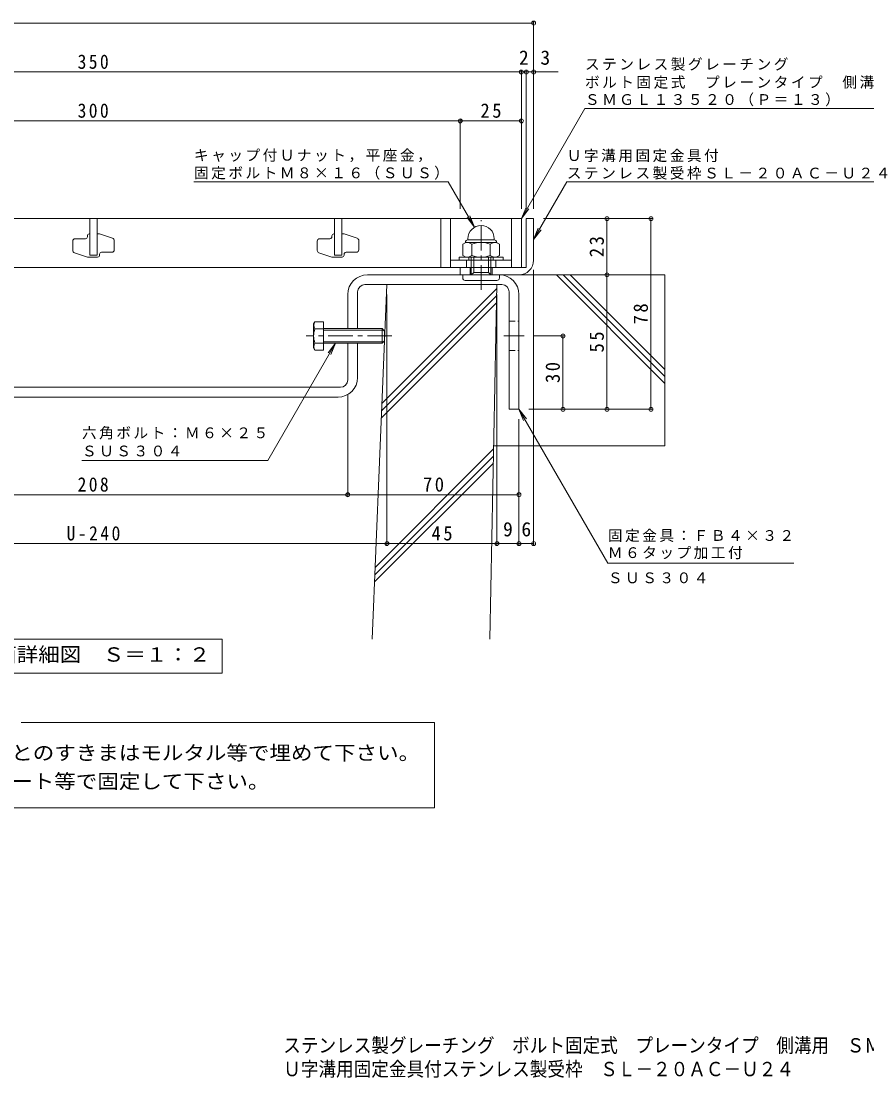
# Model space of a CAD drawing. Units: millimetres on the paper, enlarged 10 times, with parts at other scales. Extents: x -2034 to 2106, y -1959 to 1524.
# Drawn here: x -1014 to 716, y -1959 to 203 of the extents above; entities that cross this region are included whole.
import ezdxf
from ezdxf.enums import TextEntityAlignment as Align

# ---------------------------------------------------------------- set-up
doc = ezdxf.new("R2010")
doc.units = ezdxf.units.MM
doc.header["$LTSCALE"] = 10
doc.header["$PDMODE"] = 32
doc.header["$PDSIZE"] = 8
doc.linetypes.add('CHAIN1', pattern=[8, 5, -1, 1, -1])
doc.linetypes.add('DASHED1', pattern=[1.8, 1.2, -0.6])
for name, color, linetype, lineweight in [('D-1_躯体', 2, 'Continuous', 9), ('D-2_仕上', 3, 'Continuous', 9), ('D-4_文字', 7, 'Continuous', 9), ('D-5_建具', 7, 'Continuous', 9), ('D-6_間仕切', 6, 'Continuous', 9), ('D-8_ハッチ', 3, 'Continuous', 9), ('D-A_インテリア', 2, 'Continuous', 9), ('D-B_衛生陶器', 2, 'Continuous', 9)]:
    doc.layers.add(name, color=color, linetype=linetype, lineweight=lineweight)
doc.layers.add('F-0_F-0ﾚｲﾔ', color=2, linetype='Continuous')
doc.styles.add('ＭＳ ゴシック', font='')
doc.styles.get('ＭＳ ゴシック').set_extended_font_data('MS Gothic')

msp = doc.modelspace()

# ---------------------------------------------------------------- linework, layer by layer
at = {"layer": 'D-1_躯体'}
for p, q in [((19.11, -300.37), (19.11, -201.37)), ((19.11, -201.37), (34.11, -201.37)), ((34.11, -201.37), (34.11, -286.37)), ((-95.89, -316.37), (-95.89, -301.37)), ((-50.89, -316.37), (-50.89, -301.37))]:
    msp.add_line(p, q, dxfattribs=at)
msp.add_lwpolyline([(4.11, -316.37), (-115.89, -316.37), (-115.89, -301.37), (18.11, -301.37)], dxfattribs=at)
for centre, radius in [((4.11, -286.37), 30), ((18.11, -300.37), 1)]:
    msp.add_arc(centre, radius, 270, 0, dxfattribs=at)
at = {"layer": 'D-2_仕上'}
for p, q in [((-1740.89, -201.37), (9.11, -201.37)), ((-873.39, -276.37), (-873.39, -201.37)), ((-858.39, -201.37), (-858.39, -276.37)), ((-373.39, -276.37), (-373.39, -201.37)), ((-358.39, -201.37), (-358.39, -276.37)), ((-155.89, -201.37), (-155.89, -301.37)), ((-135.89, -201.37), (-135.89, -301.37)), ((-10.89, -201.37), (-10.89, -301.37)), ((9.11, -201.37), (9.11, -301.37)), ((-878.39, -238.62), (-878.39, -236.62)), ((-874.39, -232.62), (-873.39, -232.62)), ((-858.39, -232.62), (-853.39, -232.62)), ((-853.39, -232.62), (-826.81, -241.48)), ((-378.39, -238.62), (-378.39, -236.62)), ((-374.39, -232.62), (-373.39, -232.62)), ((-358.39, -232.62), (-353.39, -232.62)), ((-353.39, -232.62), (-326.81, -241.48)), ((-908.39, -266.51), (-908.39, -247.62)), ((-903.39, -242.62), (-882.39, -242.62)), ((-823.39, -246.22), (-823.39, -265.12)), ((-408.39, -266.51), (-408.39, -247.62)), ((-403.39, -242.62), (-382.39, -242.62)), ((-323.39, -246.22), (-323.39, -265.12)), ((-873.39, -276.37), (-858.39, -276.37)), ((-853.39, -274.12), (-853.39, -276.12)), ((-828.39, -270.12), (-849.39, -270.12)), ((-373.39, -276.37), (-358.39, -276.37)), ((-353.39, -274.12), (-353.39, -276.12)), ((-328.39, -270.12), (-349.39, -270.12)), ((9.11, -301.37), (-1740.89, -301.37)), ((-10.89, -286.37), (-135.89, -286.37)), ((-103.39, -301.37), (-103.39, -286.37)), ((-43.39, -301.37), (-43.39, -286.37))]:
    msp.add_line(p, q, dxfattribs=at)
for points in [[(-857.39, -280.12), (-878.39, -280.12), (-904.98, -271.26)], [(-357.39, -280.12), (-378.39, -280.12), (-404.98, -271.26)]]:
    msp.add_lwpolyline(points, dxfattribs=at)
for centre, radius, start, end in [((-874.39, -236.62), 4, 90, 180), ((-374.39, -236.62), 4, 90, 180), ((-903.39, -247.62), 5, 90, 180), ((-882.39, -238.62), 4, 270, 0), ((-828.39, -246.22), 5, 0, 71.56505), ((-403.39, -247.62), 5, 90, 180), ((-382.39, -238.62), 4, 270, 0), ((-328.39, -246.22), 5, 0, 71.56505), ((-903.39, -266.51), 5, 180, 251.56505), ((-857.39, -276.12), 4, 270, 0), ((-849.39, -274.12), 4, 90, 180), ((-828.39, -265.12), 5, 270, 0), ((-403.39, -266.51), 5, 180, 251.56505), ((-357.39, -276.12), 4, 270, 0), ((-349.39, -274.12), 4, 90, 180), ((-328.39, -265.12), 5, 270, 0)]:
    msp.add_arc(centre, radius, start, end, dxfattribs=at)
at = {"layer": 'D-4_文字'}
for p, q in [((-1765.89, 198.63), (34.11, 198.63)), ((34.11, 201.63), (34.11, -181.37)), ((-1740.89, 98.63), (9.11, 98.63)), ((9.11, 101.63), (9.11, -181.37)), ((9.11, 98.63), (19.11, 98.63)), ((19.11, 101.63), (19.11, -181.37)), ((19.11, 98.63), (34.11, 98.63)), ((84.44, 98.63), (34.11, 98.63)), ((-115.89, 1.63), (-115.89, -181.37)), ((-1615.89, -1.37), (-115.89, -1.37)), ((-115.89, -1.37), (9.11, -1.37)), ((277.11, -201.37), (54.11, -201.37)), ((184.11, -316.37), (184.11, -201.37)), ((274.11, -591.37), (274.11, -201.37)), ((34.11, -869.04), (34.11, -306.37)), ((184.11, -591.37), (184.11, -316.37)), ((-265.89, -869.04), (-265.89, -356.37)), ((-40.89, -869.04), (-40.89, -356.37)), ((97.11, -441.37), (34.75, -441.37)), ((94.11, -591.37), (94.11, -441.37)), ((-345.89, -769.15), (-345.89, -561.37)), ((277.11, -591.37), (24.11, -591.37)), ((4.11, -869.04), (4.11, -611.37)), ((-1385.89, -766.15), (-345.89, -766.15)), ((-345.89, -766.15), (4.11, -766.15)), ((-1465.89, -866.04), (-265.89, -866.04)), ((-265.89, -866.04), (-40.89, -866.04)), ((-40.89, -866.04), (4.11, -866.04)), ((4.11, -866.04), (34.11, -866.04))]:
    msp.add_line(p, q, dxfattribs=at)
for p in [(34.11, 198.63), (9.11, 98.63), (19.11, 98.63), (34.11, 98.63), (-115.89, -1.37), (9.11, -1.37), (184.11, -201.37), (274.11, -201.37), (184.11, -316.37), (94.11, -441.37), (94.11, -591.37), (184.11, -591.37), (274.11, -591.37), (-345.89, -766.15), (4.11, -766.15), (-265.89, -866.04), (-40.89, -866.04), (4.11, -866.04), (34.11, -866.04)]:
    msp.add_point(p, dxfattribs=at)
at = {"layer": 'D-5_建具'}
for p, q in [((139.01, 23.63), (764.03, 23.63)), ((-660.37, -126.37), (-140.37, -126.37)), ((-140.37, -126.37), (-86.89, -218.99)), ((101.94, -126.37), (34.11, -243.87)), ((101.94, -126.37), (761.97, -126.37)), ((9.11, -201.37), (24.32, -181.53)), ((-86.89, -218.99), (-102.11, -199.15)), ((-86.89, -218.99), (-96.46, -195.89)), ((34.11, -243.87), (43.67, -220.77)), ((34.11, -243.87), (49.32, -224.03)), ((-370.84, -456.37), (-386.06, -476.2)), ((4.11, -591.37), (13.67, -614.46)), ((-509.41, -696.37), (-889.41, -696.37)), ((565.97, -906.37), (185.97, -906.37)), ((-1128.89, -1061.37), (-602.89, -1061.37)), ((-602.89, -1061.37), (-602.89, -1131.37)), ((-1128.89, -1131.37), (-602.89, -1131.37)), ((-1013.53, -1231.99), (-168.6, -1231.99)), ((-168.6, -1231.99), (-168.6, -1406.6)), ((-168.6, -1406.6), (-1563.19, -1406.6))]:
    msp.add_line(p, q, dxfattribs=at)
for points in [[(139.01, 23.63), (9.11, -201.37), (18.67, -178.27)], [(-509.41, -696.37), (-370.84, -456.37), (-380.41, -479.46)], [(185.97, -906.37), (4.11, -591.37), (19.32, -611.2)]]:
    msp.add_lwpolyline(points, dxfattribs=at)
at = {"layer": 'D-6_間仕切'}
for p, q in [((-35.89, -316.37), (302.61, -316.37)), ((302.61, -538.28), (80.69, -316.37)), ((302.61, -524.14), (94.83, -316.37)), ((302.61, -510), (108.98, -316.37)), ((302.61, -316.37), (302.61, -666.37)), ((-296.1, -1061.37), (-265.89, -336.37)), ((-276.02, -579.44), (-41.06, -344.48)), ((-265.89, -336.37), (-40.89, -336.37)), ((-55.39, -1061.37), (-40.89, -336.37)), ((-276.64, -594.2), (-41.35, -358.91)), ((-277.25, -608.96), (-41.63, -373.34)), ((-47.49, -666.37), (302.61, -666.37)), ((-290.61, -929.64), (-47.91, -686.94)), ((-290, -914.89), (-47.62, -672.5)), ((-291.23, -944.4), (-48.19, -701.37))]:
    msp.add_line(p, q, dxfattribs=at)
at = {"layer": 'D-8_ハッチ'}
for p, q in [((-305.89, -316.37), (-35.89, -316.37)), ((-310.89, -336.37), (-30.89, -336.37)), ((-345.89, -426.37), (-345.89, -356.37)), ((-325.89, -426.37), (-325.89, -351.37)), ((-15.89, -351.37), (-15.89, -591.37)), ((4.11, -591.37), (4.11, -356.37)), ((-345.89, -531.37), (-345.89, -456.37)), ((-325.89, -526.37), (-325.89, -456.37)), ((-1370.89, -546.37), (-360.89, -546.37)), ((-1365.89, -566.37), (-365.89, -566.37)), ((4.11, -591.37), (-15.89, -591.37))]:
    msp.add_line(p, q, dxfattribs=at)
at = {"layer": 'D-8_ハッチ', "linetype": 'DASHED1'}
for p, q in [((-15.89, -411.37), (4.11, -411.37)), ((-15.89, -471.37), (4.11, -471.37))]:
    msp.add_line(p, q, dxfattribs=at)
at = {"layer": 'D-8_ハッチ', "color": 7, "linetype": 'CHAIN1'}
msp.add_line((-26.54, -441.37), (14.75, -441.37), dxfattribs=at)
at = {"layer": 'D-8_ハッチ'}
for centre, radius, start, end in [((-305.89, -356.37), 40, 90, 180), ((-35.89, -356.37), 40, 0, 90), ((-310.89, -351.37), 15, 90, 180), ((-30.89, -351.37), 15, 0, 90), ((-365.89, -526.37), 40, 270, 0), ((-360.89, -531.37), 15, 270, 0)]:
    msp.add_arc(centre, radius, start, end, dxfattribs=at)
at = {"layer": 'D-A_インテリア'}
for p, q in [((-413.16, -412.5), (-415.69, -416.87)), ((-415.69, -416.87), (-415.69, -465.87)), ((-395.69, -412.5), (-413.16, -412.5)), ((-395.69, -426.93), (-413.16, -426.93)), ((-395.69, -412.5), (-395.69, -470.24)), ((-395.69, -426.37), (-275.69, -426.37)), ((-395.69, -429.37), (-272.69, -429.37)), ((-275.69, -426.37), (-270.69, -431.37)), ((-275.69, -426.37), (-275.69, -456.37)), ((-270.69, -431.37), (-270.69, -451.37)), ((-395.69, -453.37), (-272.69, -453.37)), ((-275.69, -456.37), (-270.69, -451.37)), ((-413.16, -470.24), (-415.69, -465.87)), ((-395.69, -455.8), (-413.16, -455.8)), ((-395.69, -470.24), (-413.16, -470.24)), ((-395.69, -456.37), (-275.69, -456.37))]:
    msp.add_line(p, q, dxfattribs=at)
at = {"layer": 'D-A_インテリア', "color": 7, "linetype": 'CHAIN1'}
msp.add_line((-255.69, -441.37), (-430.69, -441.37), dxfattribs=at)
at = {"layer": 'D-A_インテリア'}
for centre, radius, start, end in [((-373.12, -441.37), 42.57, 160.18087, 199.81913), ((-400.66, -419.72), 14.43, 150.00001, 209.99999), ((-400.66, -463.02), 14.43, 150.00001, 209.99999)]:
    msp.add_arc(centre, radius, start, end, dxfattribs=at)
at = {"layer": 'D-B_衛生陶器', "color": 7, "linetype": 'CHAIN1'}
msp.add_line((-73.39, -346.78), (-73.39, -204.74), dxfattribs=at)
at = {"layer": 'D-B_衛生陶器'}
for p, q in [((-104.41, -249.87), (-110.92, -253.63)), ((-110.92, -253.63), (-110.92, -276.61)), ((-105.39, -249.87), (-105.39, -250.44)), ((-42.38, -249.87), (-104.41, -249.87)), ((-100.39, -244.87), (-100.39, -242.37)), ((-46.39, -244.87), (-100.39, -244.87)), ((-92.16, -253.63), (-92.16, -276.61)), ((-54.63, -253.63), (-54.63, -276.61)), ((-46.39, -244.87), (-46.39, -242.37)), ((-42.38, -249.87), (-35.87, -253.63)), ((-41.39, -249.87), (-41.39, -250.44)), ((-35.87, -253.63), (-35.87, -276.61)), ((-118.39, -280.37), (-28.39, -280.37)), ((-104.41, -280.37), (-110.92, -276.61)), ((-98.39, -280.37), (-98.39, -286.37)), ((-93.39, -316.37), (-93.39, -280.37)), ((-88.39, -311.37), (-88.39, -280.37)), ((-58.39, -311.37), (-58.39, -280.37)), ((-53.39, -316.37), (-53.39, -280.37)), ((-48.39, -280.37), (-48.39, -286.37)), ((-42.38, -280.37), (-35.87, -276.61)), ((-110.89, -322.87), (-110.89, -316.37)), ((-93.39, -316.37), (-88.39, -311.37)), ((-88.39, -311.37), (-58.39, -311.37)), ((-53.39, -316.37), (-58.39, -311.37)), ((-35.89, -322.87), (-35.89, -316.37)), ((-105.89, -327.87), (-40.89, -327.87))]:
    msp.add_line(p, q, dxfattribs=at)
msp.add_lwpolyline([(-28.39, -280.37), (-28.39, -286.37), (-118.39, -286.37), (-118.39, -280.37)], dxfattribs=at)
for centre, radius, start, end in [((-73.39, -242.37), 27, 0, 180), ((-100.39, -249.87), 5, 90, 180), ((-104.41, -271.68), 21.82, 55.84651, 90.00017), ((-73.39, -298.54), 48.67, 67.32404, 112.67596), ((-42.38, -271.68), 21.82, 89.99983, 124.15349), ((-46.39, -249.87), 5, 0, 90), ((-104.41, -258.55), 21.82, 269.99983, 304.15349), ((-73.39, -231.7), 48.67, 247.32404, 292.67596), ((-42.38, -258.55), 21.82, 235.84651, 270.00017), ((-105.89, -322.87), 5, 180, 270), ((-40.89, -322.87), 5, 270, 0)]:
    msp.add_arc(centre, radius, start, end, dxfattribs=at)

# ---------------------------------------------------------------- texts
at = {"layer": 'D-4_文字', "color": 2, "style": 'ＭＳ ゴシック'}
for s, p in [('2', (4.11, 104.63)), ('3', (47.98, 104.63)), ('9', (-28.39, -860.04)), ('6', (9.11, -860.04))]:
    msp.add_text(s, height=29.33, dxfattribs=at).set_placement(p, align=Align.BOTTOM_LEFT)
at = {"layer": 'D-4_文字', "color": 2, "char_height": 29.33, "attachment_point": 7, "style": 'ＭＳ ゴシック'}
for s, insert in [('\\T1.27;\\W0.9;350', (-898.39, 104.63)), ('\\T1.27;\\W0.9;300', (-898.39, 4.63)), ('\\T1.27;\\W0.95;25', (-74.64, 4.63)), ('\\T1.27;\\W0.9;208', (-898.39, -760.15)), ('\\T1.27;\\W0.95;70', (-192.14, -760.15)), ('\\T1.28;\\W0.9;U-240', (-920.89, -860.04)), ('\\T1.27;\\W0.95;45', (-174.64, -860.04))]:
    msp.add_mtext(s, dxfattribs=dict(at, insert=insert))
at = {"layer": 'D-4_文字', "color": 2, "char_height": 29.33, "attachment_point": 7, "rotation": 90, "style": 'ＭＳ ゴシック'}
for s, insert in [('\\T1.27;\\W0.95;23', (178.11, -280.12)), ('\\T1.27;\\W0.95;78', (268.11, -417.62)), ('\\T1.27;\\W0.95;55', (178.11, -475.12)), ('\\T1.27;\\W0.95;30', (88.11, -537.62))]:
    msp.add_mtext(s, dxfattribs=dict(at, insert=insert))
at = {"layer": 'D-5_建具', "color": 2, "style": 'ＭＳ ゴシック', "width": 1.1}
for s, p in [('断面詳細図\u3000Ｓ＝１：２', (-1110.89, -1116.37)), ('Ｕ字溝上端部と受枠下部とのすきまはモルタル等で埋めて下さい。', (-1518.22, -1317.53)), ('固定金具は必ずコンクリート等で固定して下さい。', (-1518.22, -1375.84))]:
    msp.add_text(s, height=29.33, dxfattribs=at).set_placement(p, align=Align.BOTTOM_LEFT)
at = {"layer": 'D-5_建具', "char_height": 21.99, "attachment_point": 7, "style": 'ＭＳ ゴシック'}
for s, insert in [('\\T1.17;ステンレス製グレーチング', (139.03, 101.12)), ('\\T1.17;ボルト固定式\u3000プレーンタイプ\u3000側溝用', (139.03, 64.14)), ('\\T1.17;ＳＭＧＬ１３５２０（Ｐ＝１３）', (139.03, 28.39)), ('\\T1.17;キャップ付Ｕナット，平座金，', (-660.37, -85.86)), ('\\T1.17;Ｕ字溝用固定金具付', (101.97, -85.86)), ('\\T1.17;固定ボルトＭ８×１６（ＳＵＳ）', (-660.37, -121.61)), ('\\T1.17;ステンレス製受枠ＳＬ－２０ＡＣ－Ｕ２４', (101.97, -121.61)), ('\\T1.17;六角ボルト：Ｍ６×２５', (-889.41, -653.03)), ('\\T1.17;ＳＵＳ３０４', (-889.41, -688.03)), ('\\T1.17;固定金具：ＦＢ４×３２', (185.97, -863.03)), ('\\T1.17;Ｍ６タップ加工付', (185.97, -898.03)), ('\\T1.17;ＳＵＳ３０４', (185.97, -947.47))]:
    msp.add_mtext(s, dxfattribs=dict(at, insert=insert))
at = {"layer": 'F-0_F-0ﾚｲﾔ', "style": 'ＭＳ ゴシック', "width": 0.9}
for s, p in [('ステンレス製グレーチング\u3000ボルト固定式\u3000プレーンタイプ\u3000側溝用\u3000ＳＭＧＬ\u3000１３５２０（Ｐ＝１３）', (-477.83, -1915.86)), ('Ｕ字溝用固定金具付ステンレス製受枠\u3000ＳＬ－２０ＡＣ－Ｕ２４', (-477.83, -1964.32))]:
    msp.add_text(s, height=29.33, dxfattribs=at).set_placement(p, align=Align.BOTTOM_LEFT)

doc.saveas('drawing.dxf')
